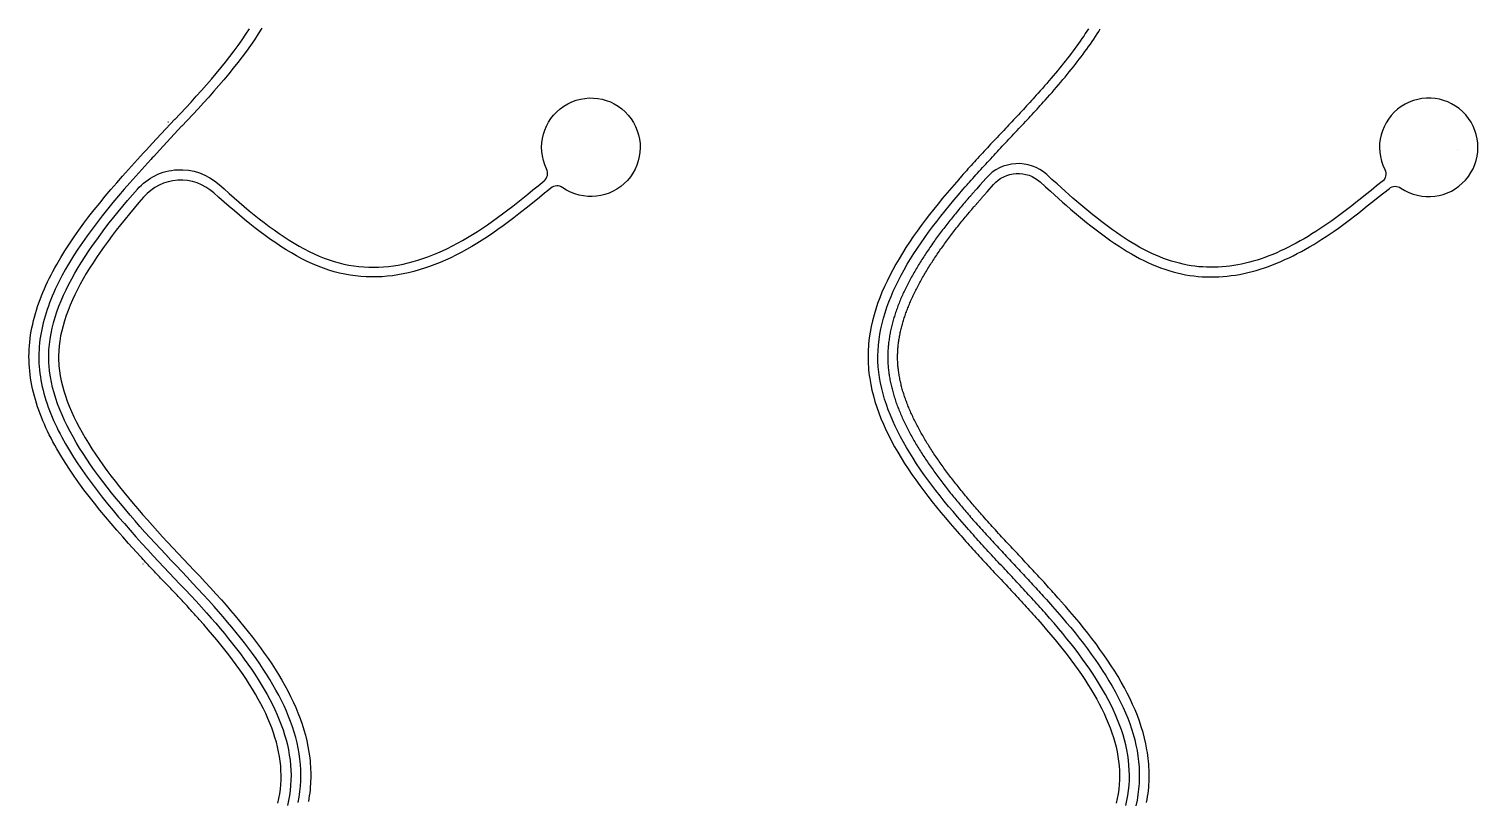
# Model space of a CAD drawing. Header units: millimetres. Extents: x 3924 to 4390, y 1393 to 2333.
# Drawn here: x 3924.2 to 4365.6, y 1863.2 to 2098.3 of the extents above; entities that cross this region are included whole.
import ezdxf

# ---------------------------------------------------------------- set-up
doc = ezdxf.new("R2010")
doc.units = ezdxf.units.MM

msp = doc.modelspace()

# ---------------------------------------------------------------- linework, layer by layer
for points in [[(4000, 1862.52), (4000.32, 1863.95), (4000.58, 1865.38), (4000.78, 1866.8), (4000.92, 1868.22), (4000.99, 1869.65), (4001.01, 1871.07), (4000.97, 1872.5), (4000.87, 1873.93), (4000.72, 1875.37), (4000.51, 1876.8), (4000.25, 1878.24), (3999.93, 1879.68), (3999.56, 1881.13), (3999.14, 1882.57), (3998.67, 1884.02), (3998.15, 1885.48), (3997.58, 1886.93), (3996.96, 1888.39), (3996.3, 1889.86), (3995.59, 1891.32), (3994.83, 1892.79), (3994.04, 1894.27), (3993.2, 1895.75), (3992.31, 1897.23), (3991.39, 1898.71), (3990.42, 1900.2), (3989.42, 1901.7), (3988.38, 1903.2), (3987.3, 1904.7), (3986.19, 1906.21), (3985.04, 1907.73), (3983.85, 1909.25), (3982.64, 1910.77), (3981.39, 1912.3), (3980.1, 1913.84), (3978.79, 1915.38), (3977.45, 1916.92), (3976.08, 1918.47), (3975.71, 1918.89), (3975.34, 1919.3), (3974.97, 1919.72), (3974.59, 1920.13), (3974.22, 1920.55), (3973.84, 1920.96), (3973.47, 1921.37), (3973.09, 1921.78), (3972.71, 1922.19), (3972.34, 1922.6), (3971.96, 1923.01), (3971.58, 1923.42), (3971.2, 1923.82), (3970.82, 1924.23), (3970.44, 1924.64), (3970.05, 1925.04), (3969.67, 1925.45), (3969.29, 1925.85), (3968.91, 1926.26), (3968.52, 1926.66), (3968.14, 1927.07), (3967.76, 1927.47), (3967.37, 1927.88), (3966.99, 1928.28), (3966.61, 1928.69), (3966.22, 1929.09), (3965.84, 1929.49), (3965.45, 1929.9), (3965.07, 1930.3), (3964.69, 1930.71), (3964.3, 1931.11), (3963.92, 1931.51), (3963.54, 1931.92), (3963.15, 1932.32), (3962.77, 1932.73), (3962.39, 1933.14), (3962.01, 1933.54), (3961.63, 1933.95), (3961.24, 1934.35), (3960.86, 1934.76), (3960.48, 1935.17), (3960.1, 1935.58), (3959.73, 1935.99), (3959.35, 1936.39), (3958.97, 1936.8), (3958.59, 1937.21), (3958.21, 1937.62), (3954.56, 1941.65), (3952.76, 1943.68), (3950.98, 1945.7), (3949.22, 1947.74), (3947.5, 1949.77), (3945.8, 1951.82), (3944.15, 1953.87), (3942.53, 1955.92), (3940.96, 1957.98), (3939.43, 1960.05), (3937.96, 1962.13), (3936.54, 1964.21), (3935.18, 1966.3), (3933.88, 1968.39), (3933.25, 1969.44), (3932.64, 1970.49), (3932.05, 1971.55), (3931.48, 1972.61), (3930.92, 1973.66), (3930.38, 1974.72), (3929.87, 1975.79), (3929.37, 1976.85), (3928.89, 1977.91), (3928.43, 1978.98), (3927.99, 1980.05), (3927.58, 1981.12), (3927.18, 1982.2), (3926.81, 1983.28), (3926.46, 1984.35), (3926.14, 1985.43), (3925.84, 1986.52), (3925.56, 1987.6), (3925.3, 1988.69), (3925.08, 1989.78), (3924.87, 1990.87), (3924.69, 1991.96), (3924.54, 1993.06), (3924.42, 1994.16), (3924.32, 1995.26), (3924.25, 1996.36), (3924.21, 1997.47), (3924.2, 1998.57), (3924.22, 1999.67), (3924.26, 2000.77), (3924.33, 2001.86), (3924.43, 2002.95), (3924.56, 2004.05), (3924.71, 2005.14), (3924.89, 2006.23), (3925.1, 2007.31), (3925.33, 2008.4), (3925.58, 2009.48), (3925.86, 2010.56), (3926.16, 2011.64), (3926.49, 2012.72), (3926.83, 2013.79), (3927.2, 2014.87), (3927.6, 2015.94), (3928.01, 2017.01), (3928.45, 2018.08), (3928.9, 2019.15), (3929.38, 2020.21), (3929.87, 2021.28), (3930.39, 2022.34), (3930.92, 2023.4), (3931.48, 2024.46), (3932.05, 2025.51), (3932.64, 2026.57), (3933.86, 2028.67), (3935.16, 2030.77), (3936.51, 2032.87), (3937.93, 2034.95), (3939.39, 2037.04), (3940.91, 2039.11), (3942.48, 2041.18), (3944.09, 2043.24), (3945.75, 2045.3), (3947.44, 2047.35), (3949.16, 2049.4), (3950.92, 2051.44), (3952.7, 2053.47), (3954.5, 2055.5), (3956.33, 2057.52), (3958.17, 2059.54), (3959.1, 2060.55), (3959.56, 2061.05), (3960, 2061.52), (3961.71, 2063.38), (3968.58, 2070.82), (3968.58, 2070.82), (3968.58, 2070.82), (3968.59, 2070.82), (3968.59, 2070.83), (3968.59, 2070.83), (3968.59, 2070.83), (3968.59, 2070.83), (3968.6, 2070.83), (3968.6, 2070.83), (3968.6, 2070.82), (3968.6, 2070.82), (3968.6, 2070.82), (3968.6, 2070.82), (3968.6, 2070.82), (3968.6, 2070.81), (3968.6, 2070.81), (3968.6, 2070.81), (3968.6, 2070.8), (3968.6, 2070.8), (3968.6, 2070.8), (3968.6, 2070.79), (3968.6, 2070.79), (3968.6, 2070.78), (3968.6, 2070.78), (3968.6, 2070.78), (3968.6, 2070.77), (3968.6, 2070.77), (3968.6, 2070.76), (3968.6, 2070.76), (3968.6, 2070.76), (3968.6, 2070.75), (3968.6, 2070.75), (3968.6, 2070.75), (3968.6, 2070.75), (3968.6, 2070.74), (3968.6, 2070.74), (3968.6, 2070.74), (3968.6, 2070.74), (3968.61, 2070.74), (3968.61, 2070.74), (3968.61, 2070.74), (3968.61, 2070.74), (3968.61, 2070.74), (3968.61, 2070.74), (3968.62, 2070.74), (3968.62, 2070.74), (3968.62, 2070.75), (3971.94, 2074.28), (3973.57, 2076.04), (3975.17, 2077.8), (3976.74, 2079.55), (3978.28, 2081.29), (3979.78, 2083.02), (3981.24, 2084.75), (3982.66, 2086.47), (3984.04, 2088.18), (3985.38, 2089.89), (3986.67, 2091.59), (3987.92, 2093.29), (3989.12, 2094.98), (3990.28, 2096.66), (3991.38, 2098.34)], [(3995.09, 2098.5), (3994, 2096.77), (3992.86, 2095.03), (3991.67, 2093.3), (3990.43, 2091.56), (3989.15, 2089.82), (3987.82, 2088.08), (3986.44, 2086.33), (3985.03, 2084.58), (3983.57, 2082.83), (3982.08, 2081.08), (3980.55, 2079.32), (3978.99, 2077.55), (3977.4, 2075.78), (3975.78, 2074.01), (3974.13, 2072.23), (3970.81, 2068.69), (3970.81, 2068.69), (3970.8, 2068.69), (3970.8, 2068.68), (3970.8, 2068.68), (3970.79, 2068.68), (3970.79, 2068.68), (3970.79, 2068.68), (3970.79, 2068.68), (3970.79, 2068.68), (3970.79, 2068.68), (3970.79, 2068.68), (3970.79, 2068.69), (3970.79, 2068.69), (3970.79, 2068.69), (3970.79, 2068.7), (3970.79, 2068.7), (3970.79, 2068.71), (3970.79, 2068.71), (3970.79, 2068.71), (3970.79, 2068.72), (3970.79, 2068.72), (3970.79, 2068.73), (3970.8, 2068.73), (3970.8, 2068.74), (3970.8, 2068.74), (3970.8, 2068.75), (3970.8, 2068.75), (3970.8, 2068.76), (3970.8, 2068.76), (3970.8, 2068.77), (3970.8, 2068.77), (3970.8, 2068.78), (3970.8, 2068.78), (3970.8, 2068.78), (3970.8, 2068.79), (3970.8, 2068.79), (3970.8, 2068.79), (3970.8, 2068.79), (3970.8, 2068.79), (3970.8, 2068.79), (3970.8, 2068.79), (3970.8, 2068.79), (3970.8, 2068.79), (3970.79, 2068.79), (3970.79, 2068.79), (3970.79, 2068.79), (3970.78, 2068.78), (3963.92, 2061.35), (3962.2, 2059.49), (3961.77, 2059.02), (3961.3, 2058.52), (3960.38, 2057.52), (3958.55, 2055.51), (3956.75, 2053.5), (3954.96, 2051.49), (3953.21, 2049.47), (3951.48, 2047.46), (3949.78, 2045.44), (3948.12, 2043.42), (3946.51, 2041.4), (3944.93, 2039.37), (3943.4, 2037.34), (3941.92, 2035.31), (3940.49, 2033.28), (3939.11, 2031.25), (3937.8, 2029.22), (3936.54, 2027.18), (3935.35, 2025.15), (3934.23, 2023.11), (3933.69, 2022.09), (3933.18, 2021.07), (3932.68, 2020.05), (3932.2, 2019.03), (3931.74, 2018.01), (3931.3, 2016.98), (3930.88, 2015.96), (3930.48, 2014.94), (3930.1, 2013.92), (3929.75, 2012.9), (3929.41, 2011.87), (3929.1, 2010.85), (3928.81, 2009.83), (3928.54, 2008.8), (3928.29, 2007.78), (3928.07, 2006.76), (3927.87, 2005.73), (3927.7, 2004.71), (3927.55, 2003.69), (3927.43, 2002.66), (3927.33, 2001.64), (3927.26, 2000.61), (3927.22, 1999.59), (3927.2, 1998.56), (3927.21, 1997.54), (3927.25, 1996.51), (3927.31, 1995.49), (3927.41, 1994.46), (3927.52, 1993.43), (3927.67, 1992.4), (3927.84, 1991.38), (3928.03, 1990.35), (3928.25, 1989.33), (3928.49, 1988.3), (3928.76, 1987.28), (3929.05, 1986.25), (3929.36, 1985.23), (3929.7, 1984.2), (3930.05, 1983.18), (3930.43, 1982.16), (3930.83, 1981.14), (3931.25, 1980.11), (3931.7, 1979.09), (3932.16, 1978.07), (3932.64, 1977.05), (3933.14, 1976.03), (3933.66, 1975.01), (3934.2, 1973.99), (3935.32, 1971.96), (3936.52, 1969.92), (3937.78, 1967.89), (3939.11, 1965.86), (3940.49, 1963.83), (3941.93, 1961.8), (3943.41, 1959.78), (3944.95, 1957.75), (3946.54, 1955.73), (3948.16, 1953.72), (3949.82, 1951.7), (3951.52, 1949.69), (3953.25, 1947.67), (3955.01, 1945.66), (3956.8, 1943.66), (3958.6, 1941.65), (3960.43, 1939.65), (3962.03, 1937.91), (3963.65, 1936.18), (3965.27, 1934.46), (3966.91, 1932.73), (3968.55, 1931), (3970.19, 1929.27), (3971.83, 1927.53), (3973.47, 1925.79), (3975.1, 1924.03), (3976.72, 1922.26), (3978.32, 1920.47), (3979.71, 1918.9), (3981.07, 1917.33), (3982.41, 1915.76), (3983.71, 1914.2), (3984.99, 1912.64), (3986.23, 1911.09), (3987.44, 1909.53), (3988.62, 1907.98), (3989.77, 1906.43), (3990.88, 1904.89), (3991.96, 1903.34), (3992.99, 1901.8), (3993.99, 1900.26), (3994.95, 1898.72), (3995.86, 1897.18), (3996.74, 1895.64), (3997.57, 1894.1), (3998.36, 1892.57), (3999.1, 1891.03), (3999.79, 1889.5), (4000.43, 1887.96), (4001.03, 1886.43), (4001.58, 1884.89), (4002.07, 1883.36), (4002.51, 1881.83), (4002.9, 1880.29), (4003.23, 1878.76), (4003.5, 1877.22), (4003.72, 1875.69), (4003.88, 1874.15), (4003.98, 1872.61), (4004.02, 1871.07), (4004, 1869.53), (4003.91, 1867.99), (4003.76, 1866.44), (4003.54, 1864.9), (4003.26, 1863.35), (4002.91, 1861.81)], [(4246.96, 2098.35), (4246.48, 2097.61), (4245.98, 2096.86), (4245.48, 2096.12), (4244.97, 2095.37), (4244.45, 2094.62), (4243.92, 2093.87), (4243.38, 2093.12), (4242.83, 2092.37), (4242.27, 2091.62), (4241.7, 2090.87), (4241.12, 2090.11), (4240.54, 2089.36), (4239.94, 2088.6), (4239.34, 2087.84), (4238.73, 2087.08), (4238.11, 2086.32), (4237.49, 2085.56), (4236.85, 2084.79), (4236.21, 2084.03), (4235.56, 2083.26), (4234.91, 2082.49), (4234.24, 2081.72), (4233.57, 2080.95), (4232.9, 2080.18), (4232.21, 2079.41), (4231.52, 2078.64), (4231.04, 2078.09), (4230.55, 2077.55), (4230.06, 2077.01), (4229.57, 2076.47), (4229.08, 2075.93), (4228.59, 2075.4), (4228.1, 2074.86), (4227.6, 2074.32), (4227.11, 2073.79), (4226.61, 2073.25), (4226.12, 2072.72), (4225.62, 2072.19), (4225.12, 2071.66), (4224.63, 2071.12), (4224.13, 2070.59), (4223.63, 2070.06), (4223.13, 2069.53), (4222.63, 2069), (4222.13, 2068.47), (4221.63, 2067.94), (4221.13, 2067.41), (4220.63, 2066.88), (4220.13, 2066.35), (4219.63, 2065.82), (4219.13, 2065.29), (4218.63, 2064.76), (4218.14, 2064.23), (4217.64, 2063.7), (4217.14, 2063.17), (4216.64, 2062.64), (4216.14, 2062.1), (4215.64, 2061.57), (4215.15, 2061.04), (4214.65, 2060.5), (4214.16, 2059.97), (4213.66, 2059.43), (4213.17, 2058.9), (4212.68, 2058.36), (4212.19, 2057.82), (4211.7, 2057.29), (4211.21, 2056.75), (4210.72, 2056.21), (4210.23, 2055.66), (4209.75, 2055.12), (4209.26, 2054.58), (4208.78, 2054.03), (4208.3, 2053.49), (4207.84, 2052.96), (4207.61, 2052.71), (4207.43, 2052.5), (4206.71, 2051.68), (4205.29, 2050.04), (4203.89, 2048.39), (4202.5, 2046.74), (4201.15, 2045.09), (4199.81, 2043.43), (4198.51, 2041.77), (4197.23, 2040.1), (4195.98, 2038.44), (4194.77, 2036.77), (4193.59, 2035.09), (4192.44, 2033.41), (4191.33, 2031.73), (4190.27, 2030.04), (4189.24, 2028.35), (4188.26, 2026.65), (4187.32, 2024.96), (4186.42, 2023.25), (4185.58, 2021.54), (4184.78, 2019.83), (4184.04, 2018.12), (4183.35, 2016.39), (4182.72, 2014.67), (4182.14, 2012.94), (4181.62, 2011.21), (4181.17, 2009.47), (4180.77, 2007.72), (4180.44, 2005.97), (4180.18, 2004.22), (4180.07, 2003.34), (4179.98, 2002.46), (4179.91, 2001.58), (4179.86, 2000.7), (4179.82, 1999.82), (4179.8, 1998.93), (4179.8, 1998.05), (4179.82, 1997.16), (4179.86, 1996.27), (4179.91, 1995.38), (4179.98, 1994.49), (4180.08, 1993.61), (4180.18, 1992.73), (4180.31, 1991.84), (4180.61, 1990.08), (4180.98, 1988.33), (4181.41, 1986.58), (4181.91, 1984.84), (4182.46, 1983.1), (4183.07, 1981.37), (4183.74, 1979.65), (4184.47, 1977.93), (4185.25, 1976.21), (4186.08, 1974.5), (4186.95, 1972.8), (4187.88, 1971.1), (4188.85, 1969.4), (4189.87, 1967.71), (4190.92, 1966.02), (4192.02, 1964.34), (4193.15, 1962.67), (4194.33, 1960.99), (4195.53, 1959.33), (4196.77, 1957.66), (4198.04, 1956), (4199.34, 1954.35), (4200.66, 1952.7), (4202.01, 1951.05), (4203.38, 1949.4), (4204.78, 1947.76), (4206.19, 1946.13), (4207.62, 1944.49), (4208.12, 1943.93), (4208.62, 1943.37), (4209.12, 1942.81), (4209.62, 1942.25), (4210.12, 1941.69), (4210.62, 1941.13), (4211.13, 1940.57), (4211.63, 1940.02), (4212.14, 1939.46), (4212.64, 1938.91), (4213.15, 1938.35), (4213.66, 1937.8), (4214.17, 1937.25), (4214.68, 1936.69), (4215.19, 1936.14), (4215.7, 1935.59), (4216.21, 1935.04), (4216.72, 1934.49), (4217.23, 1933.94), (4217.75, 1933.39), (4218.26, 1932.84), (4218.77, 1932.29), (4219.28, 1931.75), (4219.8, 1931.2), (4220.31, 1930.65), (4220.82, 1930.1), (4221.33, 1929.55), (4221.85, 1929), (4222.36, 1928.45), (4222.87, 1927.9), (4223.38, 1927.35), (4223.89, 1926.8), (4224.41, 1926.25), (4224.92, 1925.7), (4225.43, 1925.15), (4225.93, 1924.6), (4226.44, 1924.04), (4226.95, 1923.49), (4227.46, 1922.94), (4227.96, 1922.38), (4228.47, 1921.82), (4228.97, 1921.27), (4229.48, 1920.71), (4229.98, 1920.15), (4230.48, 1919.59), (4230.98, 1919.03), (4231.48, 1918.47), (4232.85, 1916.92), (4234.19, 1915.38), (4235.5, 1913.84), (4236.79, 1912.3), (4238.04, 1910.77), (4239.25, 1909.25), (4240.44, 1907.73), (4241.59, 1906.21), (4242.7, 1904.7), (4243.78, 1903.2), (4244.82, 1901.7), (4245.82, 1900.2), (4246.79, 1898.71), (4247.71, 1897.23), (4248.6, 1895.75), (4249.44, 1894.27), (4250.23, 1892.79), (4250.99, 1891.32), (4251.7, 1889.86), (4252.36, 1888.39), (4252.98, 1886.93), (4253.55, 1885.48), (4254.07, 1884.02), (4254.54, 1882.57), (4254.96, 1881.13), (4255.33, 1879.68), (4255.65, 1878.24), (4255.91, 1876.8), (4256.12, 1875.37), (4256.27, 1873.93), (4256.37, 1872.5), (4256.41, 1871.07), (4256.39, 1869.65), (4256.32, 1868.22), (4256.18, 1866.8), (4255.98, 1865.38), (4255.72, 1863.95), (4255.4, 1862.52)], [(4258.31, 1861.81), (4258.66, 1863.35), (4258.94, 1864.9), (4259.16, 1866.44), (4259.31, 1867.99), (4259.4, 1869.53), (4259.42, 1871.07), (4259.38, 1872.61), (4259.28, 1874.15), (4259.12, 1875.69), (4258.9, 1877.22), (4258.63, 1878.76), (4258.3, 1880.29), (4257.91, 1881.83), (4257.47, 1883.36), (4256.98, 1884.89), (4256.43, 1886.43), (4255.83, 1887.96), (4255.19, 1889.5), (4254.5, 1891.03), (4253.76, 1892.57), (4252.97, 1894.1), (4252.14, 1895.64), (4251.26, 1897.18), (4250.35, 1898.72), (4249.39, 1900.26), (4248.39, 1901.8), (4247.36, 1903.34), (4246.28, 1904.89), (4245.17, 1906.43), (4244.02, 1907.98), (4242.84, 1909.53), (4241.63, 1911.09), (4240.39, 1912.64), (4239.11, 1914.2), (4237.81, 1915.76), (4236.47, 1917.33), (4235.11, 1918.9), (4233.72, 1920.47), (4233.22, 1921.03), (4232.72, 1921.59), (4232.22, 1922.15), (4231.72, 1922.7), (4231.22, 1923.26), (4230.71, 1923.82), (4230.21, 1924.37), (4229.7, 1924.93), (4229.19, 1925.48), (4228.69, 1926.04), (4228.18, 1926.59), (4227.67, 1927.14), (4227.16, 1927.69), (4226.65, 1928.24), (4226.14, 1928.79), (4225.63, 1929.34), (4225.12, 1929.89), (4224.6, 1930.44), (4224.09, 1930.99), (4223.58, 1931.54), (4223.07, 1932.09), (4222.55, 1932.64), (4222.04, 1933.19), (4221.53, 1933.74), (4221.02, 1934.28), (4220.5, 1934.83), (4219.99, 1935.38), (4219.48, 1935.93), (4218.97, 1936.48), (4218.46, 1937.03), (4217.95, 1937.58), (4217.44, 1938.13), (4216.93, 1938.68), (4216.42, 1939.23), (4215.91, 1939.79), (4215.4, 1940.34), (4214.89, 1940.89), (4214.39, 1941.45), (4213.88, 1942), (4213.38, 1942.56), (4212.87, 1943.12), (4212.37, 1943.67), (4211.87, 1944.23), (4211.37, 1944.79), (4210.87, 1945.35), (4210.37, 1945.91), (4209.87, 1946.48), (4208.46, 1948.09), (4207.07, 1949.71), (4205.69, 1951.32), (4204.35, 1952.94), (4203.02, 1954.56), (4201.73, 1956.18), (4200.46, 1957.8), (4199.22, 1959.43), (4198.01, 1961.05), (4196.84, 1962.68), (4195.7, 1964.3), (4194.6, 1965.93), (4193.54, 1967.56), (4192.51, 1969.19), (4191.53, 1970.83), (4190.59, 1972.46), (4189.7, 1974.09), (4188.85, 1975.73), (4188.05, 1977.37), (4187.3, 1979.01), (4186.61, 1980.65), (4185.96, 1982.29), (4185.37, 1983.93), (4184.84, 1985.57), (4184.36, 1987.22), (4183.95, 1988.86), (4183.59, 1990.51), (4183.3, 1992.16), (4183.07, 1993.81), (4182.91, 1995.46), (4182.82, 1997.11), (4182.8, 1998.75), (4182.85, 2000.4), (4182.96, 2002.04), (4183.15, 2003.69), (4183.39, 2005.33), (4183.7, 2006.97), (4184.07, 2008.62), (4184.5, 2010.26), (4184.99, 2011.9), (4185.53, 2013.54), (4186.13, 2015.18), (4186.79, 2016.82), (4187.49, 2018.46), (4188.25, 2020.09), (4189.05, 2021.73), (4189.91, 2023.36), (4190.81, 2025), (4191.75, 2026.63), (4192.73, 2028.27), (4193.76, 2029.9), (4194.83, 2031.53), (4195.93, 2033.16), (4197.07, 2034.79), (4198.25, 2036.42), (4199.46, 2038.05), (4200.7, 2039.68), (4201.97, 2041.3), (4203.27, 2042.93), (4204.59, 2044.55), (4205.95, 2046.17), (4207.32, 2047.8), (4208.72, 2049.42), (4209.43, 2050.23), (4209.78, 2050.63), (4209.87, 2050.73), (4209.98, 2050.86), (4210.21, 2051.12), (4210.7, 2051.68), (4211.19, 2052.23), (4211.68, 2052.78), (4212.18, 2053.33), (4212.67, 2053.88), (4213.17, 2054.43), (4213.66, 2054.98), (4214.16, 2055.52), (4214.66, 2056.07), (4215.16, 2056.61), (4215.65, 2057.16), (4216.16, 2057.7), (4216.66, 2058.24), (4217.16, 2058.78), (4217.66, 2059.32), (4218.17, 2059.86), (4218.67, 2060.4), (4219.18, 2060.94), (4219.68, 2061.48), (4220.19, 2062.02), (4220.69, 2062.56), (4221.2, 2063.1), (4221.71, 2063.63), (4222.21, 2064.17), (4222.72, 2064.71), (4223.23, 2065.25), (4223.73, 2065.78), (4224.24, 2066.32), (4224.75, 2066.86), (4225.25, 2067.4), (4225.76, 2067.94), (4226.26, 2068.48), (4226.77, 2069.01), (4227.27, 2069.55), (4227.77, 2070.09), (4228.28, 2070.64), (4228.78, 2071.18), (4229.28, 2071.72), (4229.78, 2072.26), (4230.28, 2072.81), (4230.78, 2073.35), (4231.28, 2073.9), (4231.78, 2074.44), (4232.27, 2074.99), (4232.77, 2075.54), (4233.26, 2076.08), (4233.76, 2076.63), (4234.46, 2077.42), (4235.15, 2078.2), (4235.84, 2078.98), (4236.52, 2079.76), (4237.19, 2080.54), (4237.86, 2081.32), (4238.52, 2082.1), (4239.18, 2082.88), (4239.82, 2083.65), (4240.46, 2084.43), (4241.09, 2085.2), (4241.72, 2085.98), (4242.34, 2086.75), (4242.94, 2087.53), (4243.54, 2088.3), (4244.14, 2089.07), (4244.72, 2089.84), (4245.3, 2090.61), (4245.86, 2091.38), (4246.42, 2092.15), (4246.97, 2092.92), (4247.51, 2093.69), (4248.04, 2094.46), (4248.56, 2095.23), (4249.06, 2095.99), (4249.56, 2096.76), (4250.05, 2097.53), (4250.53, 2098.3)], [(3966.53, 2070), (3966.53, 2069.99), (3966.54, 2069.99), (3966.54, 2069.99), (3966.55, 2069.98), (3966.55, 2069.98), (3966.56, 2069.98), (3966.56, 2069.97), (3966.56, 2069.97), (3966.57, 2069.96), (3966.57, 2069.96), (3966.58, 2069.96)], [(4359.35, 2061.49), (4359.35, 2061.49), (4359.36, 2061.5), (4359.36, 2061.5), (4359.36, 2061.5), (4359.36, 2061.5), (4359.37, 2061.51), (4359.37, 2061.51), (4359.37, 2061.51), (4359.37, 2061.51), (4359.38, 2061.51), (4359.38, 2061.52)], [(3958.93, 1935.42), (3958.94, 1935.42), (3958.94, 1935.42), (3958.94, 1935.42), (3958.94, 1935.42), (3958.94, 1935.42), (3958.94, 1935.42), (3958.94, 1935.42), (3958.94, 1935.42), (3958.94, 1935.43), (3958.94, 1935.43), (3958.94, 1935.43)]]:
    msp.add_lwpolyline(points)
for points in [[(4081.88, 2055.68, -7.844127), (4086.78, 2049.96, 0.335689), (4083.16, 2049.82), (4082.1, 2048.95), (4081.97, 2048.84), (4081.86, 2048.76), (4081.67, 2048.6), (4081.27, 2048.28), (4079.7, 2047), (4076.56, 2044.47), (4073.42, 2041.98), (4071.85, 2040.76), (4070.25, 2039.55), (4068.66, 2038.37), (4067.06, 2037.22), (4065.46, 2036.11), (4063.87, 2035.04), (4062.27, 2034.01), (4060.67, 2033.01), (4059.07, 2032.05), (4057.47, 2031.14), (4055.87, 2030.27), (4054.27, 2029.44), (4052.67, 2028.65), (4051.06, 2027.91), (4049.46, 2027.21), (4047.85, 2026.56), (4046.25, 2025.96), (4044.64, 2025.41), (4043.03, 2024.91), (4041.42, 2024.45), (4039.81, 2024.05), (4038.2, 2023.7), (4036.59, 2023.41), (4034.97, 2023.17), (4033.36, 2022.98), (4031.74, 2022.85), (4030.13, 2022.78), (4028.51, 2022.77), (4026.89, 2022.82), (4025.27, 2022.92), (4023.64, 2023.09), (4022.02, 2023.32), (4020.4, 2023.61), (4018.77, 2023.97), (4017.14, 2024.39), (4015.51, 2024.88), (4013.88, 2025.44), (4012.25, 2026.06), (4010.61, 2026.75), (4008.98, 2027.51), (4007.36, 2028.32), (4005.74, 2029.19), (4004.13, 2030.1), (4002.53, 2031.06), (4000.94, 2032.07), (3999.35, 2033.13), (3997.77, 2034.22), (3996.19, 2035.36), (3994.61, 2036.53), (3993.04, 2037.74), (3991.47, 2038.98), (3989.9, 2040.25), (3988.33, 2041.55), (3986.76, 2042.87), (3985.2, 2044.22), (3983.63, 2045.6), (3982.06, 2046.99), (3980.49, 2048.4, 0.419252), (3959.13, 2047.11), (3957.67, 2045.42), (3956.24, 2043.73), (3954.83, 2042.05), (3953.46, 2040.37), (3952.11, 2038.7), (3950.8, 2037.03), (3949.53, 2035.36), (3948.28, 2033.7), (3947.08, 2032.04), (3945.91, 2030.38), (3944.79, 2028.74), (3943.71, 2027.09), (3942.67, 2025.46), (3941.67, 2023.83), (3940.73, 2022.2), (3939.83, 2020.58), (3938.98, 2018.97), (3938.18, 2017.37), (3937.44, 2015.77), (3936.75, 2014.18), (3936.12, 2012.6), (3935.54, 2011.02), (3935.02, 2009.46), (3934.57, 2007.9), (3934.18, 2006.35), (3933.85, 2004.81), (3933.59, 2003.28), (3933.39, 2001.76), (3933.26, 2000.24), (3933.21, 1998.74), (3933.22, 1997.25), (3933.26, 1996.5), (3933.31, 1995.75), (3933.47, 1994.24), (3933.71, 1992.72), (3934.01, 1991.19), (3934.37, 1989.65), (3934.81, 1988.1), (3935.3, 1986.54), (3935.86, 1984.97), (3936.48, 1983.39), (3937.15, 1981.8), (3937.88, 1980.21), (3938.67, 1978.61), (3939.51, 1977), (3940.4, 1975.38), (3941.34, 1973.76), (3942.33, 1972.13), (3943.37, 1970.49), (3944.45, 1968.85), (3945.57, 1967.2), (3946.73, 1965.55), (3947.94, 1963.89), (3949.18, 1962.23), (3950.46, 1960.56), (3951.77, 1958.89), (3953.11, 1957.22), (3954.49, 1955.54), (3955.9, 1953.85), (3957.33, 1952.17), (3958.79, 1950.48), (3960.27, 1948.79), (3961.78, 1947.1), (3964.85, 1943.7), (3966.43, 1941.99), (3968.03, 1940.28), (3969.65, 1938.56), (3971.28, 1936.84), (3972.92, 1935.12), (3974.56, 1933.38), (3976.21, 1931.63), (3977.87, 1929.87), (3979.52, 1928.09), (3981.16, 1926.28), (3982.81, 1924.46), (3984.23, 1922.85), (3985.63, 1921.24), (3987.01, 1919.62), (3988.36, 1918.01), (3989.69, 1916.39), (3990.99, 1914.77), (3992.26, 1913.15), (3993.5, 1911.52), (3994.71, 1909.89), (3995.88, 1908.26), (3997.02, 1906.62), (3998.13, 1904.99), (3999.19, 1903.34), (4000.22, 1901.69), (4001.2, 1900.04), (4002.14, 1898.38), (4003.04, 1896.72), (4003.89, 1895.06), (4004.69, 1893.38), (4005.44, 1891.71), (4006.14, 1890.02), (4006.79, 1888.33), (4007.38, 1886.64), (4007.92, 1884.93), (4008.4, 1883.23), (4008.83, 1881.51), (4009.19, 1879.79), (4009.49, 1878.06), (4009.72, 1876.32), (4009.82, 1875.45), (4009.9, 1874.58), (4009.96, 1873.7), (4010, 1872.83), (4010.03, 1871.95), (4010.04, 1871.07), (4010.03, 1870.18), (4010, 1869.3), (4009.96, 1868.41), (4009.9, 1867.52), (4009.82, 1866.63), (4009.72, 1865.73), (4009.6, 1864.84), (4009.46, 1863.94), (4009.31, 1863.04)], [(4264.66, 1862.78), (4264.82, 1863.68), (4264.96, 1864.59), (4265.09, 1865.5), (4265.19, 1866.4), (4265.28, 1867.3), (4265.34, 1868.2), (4265.39, 1869.1), (4265.42, 1869.99), (4265.43, 1870.88), (4265.42, 1871.78), (4265.4, 1872.66), (4265.36, 1873.55), (4265.3, 1874.44), (4265.22, 1875.32), (4265.13, 1876.2), (4265.02, 1877.08), (4264.89, 1877.96), (4264.75, 1878.84), (4264.41, 1880.58), (4264.02, 1882.33), (4263.56, 1884.06), (4263.04, 1885.79), (4262.46, 1887.51), (4261.83, 1889.23), (4261.14, 1890.93), (4260.4, 1892.64), (4259.61, 1894.34), (4258.77, 1896.03), (4257.88, 1897.72), (4256.95, 1899.4), (4255.97, 1901.08), (4254.94, 1902.75), (4253.88, 1904.42), (4252.77, 1906.09), (4251.63, 1907.75), (4250.45, 1909.4), (4249.24, 1911.06), (4247.99, 1912.71), (4246.71, 1914.35), (4245.4, 1915.99), (4244.06, 1917.63), (4242.7, 1919.27), (4241.31, 1920.91), (4239.9, 1922.54), (4238.46, 1924.17), (4238.28, 1924.37), (4238.19, 1924.48), (4238.07, 1924.61), (4237.61, 1925.13), (4236.68, 1926.17), (4236.22, 1926.69), (4235.75, 1927.21), (4235.28, 1927.74), (4234.81, 1928.26), (4234.34, 1928.78), (4233.87, 1929.3), (4233.4, 1929.81), (4232.92, 1930.33), (4232.45, 1930.85), (4231.97, 1931.37), (4231.5, 1931.88), (4231.02, 1932.4), (4230.55, 1932.91), (4230.07, 1933.43), (4229.59, 1933.94), (4229.11, 1934.45), (4228.63, 1934.97), (4228.15, 1935.48), (4227.68, 1935.99), (4227.2, 1936.5), (4226.72, 1937.02), (4226.24, 1937.53), (4225.76, 1938.04), (4225.28, 1938.55), (4224.8, 1939.06), (4224.32, 1939.58), (4223.84, 1940.09), (4223.36, 1940.6), (4222.88, 1941.11), (4222.4, 1941.63), (4221.92, 1942.14), (4221.44, 1942.65), (4220.97, 1943.17), (4220.49, 1943.68), (4220.02, 1944.2), (4219.54, 1944.71), (4219.07, 1945.23), (4218.59, 1945.75), (4218.12, 1946.27), (4217.65, 1946.79), (4217.18, 1947.31), (4216.71, 1947.83), (4216.24, 1948.35), (4215.77, 1948.87), (4215.3, 1949.4), (4214.84, 1949.92), (4214.37, 1950.45), (4214.01, 1950.85), (4213.66, 1951.26), (4213.3, 1951.67), (4212.95, 1952.07), (4212.6, 1952.48), (4212.25, 1952.88), (4211.9, 1953.29), (4211.55, 1953.7), (4211.21, 1954.1), (4210.87, 1954.51), (4210.53, 1954.91), (4210.19, 1955.32), (4209.85, 1955.72), (4209.51, 1956.13), (4209.18, 1956.53), (4208.85, 1956.94), (4208.52, 1957.34), (4208.19, 1957.74), (4207.86, 1958.15), (4207.54, 1958.55), (4207.22, 1958.95), (4206.9, 1959.36), (4206.58, 1959.76), (4206.26, 1960.16), (4205.95, 1960.57), (4205.64, 1960.97), (4205.33, 1961.37), (4205.02, 1961.77), (4204.71, 1962.17), (4204.41, 1962.57), (4204.11, 1962.98), (4203.81, 1963.38), (4203.51, 1963.78), (4203.22, 1964.18), (4202.93, 1964.58), (4202.64, 1964.98), (4202.35, 1965.38), (4202.07, 1965.78), (4201.78, 1966.17), (4201.5, 1966.57), (4201.23, 1966.97), (4200.95, 1967.37), (4200.68, 1967.77), (4200.41, 1968.16), (4200.14, 1968.56), (4199.87, 1968.96), (4199.61, 1969.35), (4199.35, 1969.75), (4199.09, 1970.15), (4198.84, 1970.54), (4198.59, 1970.94), (4198.34, 1971.33), (4198.09, 1971.73), (4197.85, 1972.12), (4197.61, 1972.51), (4197.37, 1972.91), (4197.13, 1973.3), (4196.9, 1973.69), (4196.67, 1974.08), (4196.44, 1974.48), (4196.22, 1974.87), (4195.99, 1975.26), (4195.78, 1975.65), (4195.56, 1976.04), (4195.35, 1976.43), (4195.14, 1976.82), (4194.93, 1977.21), (4194.73, 1977.6), (4194.53, 1977.98), (4194.33, 1978.37), (4194.13, 1978.76), (4193.94, 1979.15), (4193.75, 1979.53), (4193.57, 1979.92), (4193.39, 1980.3), (4193.21, 1980.69), (4193.03, 1981.07), (4192.86, 1981.46), (4192.69, 1981.84), (4192.52, 1982.22), (4192.36, 1982.61), (4192.2, 1982.99), (4192.05, 1983.37), (4191.89, 1983.75), (4191.74, 1984.13), (4191.6, 1984.51), (4191.46, 1984.89), (4191.32, 1985.27), (4191.18, 1985.65), (4191.05, 1986.03), (4190.92, 1986.4), (4190.8, 1986.78), (4190.67, 1987.16), (4190.56, 1987.53), (4190.44, 1987.91), (4190.33, 1988.28), (4190.23, 1988.66), (4190.12, 1989.03), (4190.02, 1989.4), (4189.93, 1989.77), (4189.84, 1990.15), (4189.75, 1990.52), (4189.66, 1990.89), (4189.58, 1991.26), (4189.51, 1991.63), (4189.43, 1992), (4189.36, 1992.37), (4189.3, 1992.73), (4189.24, 1993.1), (4189.18, 1993.47), (4189.13, 1993.83), (4189.08, 1994.2), (4189.03, 1994.56), (4188.99, 1994.93), (4188.95, 1995.29), (4188.92, 1995.65), (4188.89, 1996.01), (4188.87, 1996.37), (4188.84, 1996.73), (4188.83, 1997.09), (4188.81, 1997.45), (4188.81, 1997.81), (4188.8, 1998.17), (4188.8, 1998.53), (4188.81, 1998.88), (4188.81, 1999.25), (4188.83, 1999.61), (4188.84, 1999.97), (4188.86, 2000.33), (4188.89, 2000.69), (4188.91, 2001.06), (4188.94, 2001.42), (4188.98, 2001.78), (4189.02, 2002.15), (4189.06, 2002.52), (4189.11, 2002.88), (4189.16, 2003.25), (4189.22, 2003.62), (4189.28, 2003.98), (4189.34, 2004.35), (4189.4, 2004.72), (4189.47, 2005.09), (4189.55, 2005.46), (4189.63, 2005.83), (4189.71, 2006.2), (4189.79, 2006.57), (4189.88, 2006.94), (4189.97, 2007.32), (4190.07, 2007.69), (4190.17, 2008.06), (4190.27, 2008.44), (4190.38, 2008.81), (4190.48, 2009.19), (4190.6, 2009.56), (4190.72, 2009.94), (4190.84, 2010.32), (4190.96, 2010.69), (4191.09, 2011.07), (4191.22, 2011.45), (4191.35, 2011.83), (4191.49, 2012.21), (4191.63, 2012.58), (4191.77, 2012.96), (4191.92, 2013.35), (4192.07, 2013.73), (4192.23, 2014.11), (4192.38, 2014.49), (4192.54, 2014.87), (4192.71, 2015.25), (4192.88, 2015.64), (4193.05, 2016.02), (4193.22, 2016.4), (4193.4, 2016.79), (4193.58, 2017.17), (4193.76, 2017.56), (4193.94, 2017.95), (4194.13, 2018.33), (4194.33, 2018.72), (4194.52, 2019.11), (4194.72, 2019.49), (4194.92, 2019.88), (4195.12, 2020.27), (4195.33, 2020.66), (4195.54, 2021.05), (4195.75, 2021.44), (4195.97, 2021.83), (4196.19, 2022.22), (4196.41, 2022.61), (4196.64, 2023), (4196.86, 2023.39), (4197.09, 2023.78), (4197.33, 2024.17), (4197.56, 2024.57), (4197.8, 2024.96), (4198.04, 2025.35), (4198.29, 2025.75), (4198.53, 2026.14), (4198.78, 2026.53), (4199.04, 2026.93), (4199.29, 2027.32), (4199.55, 2027.72), (4199.81, 2028.12), (4200.07, 2028.51), (4200.34, 2028.91), (4200.6, 2029.31), (4200.87, 2029.7), (4201.15, 2030.1), (4201.42, 2030.5), (4201.7, 2030.9), (4201.98, 2031.3), (4202.26, 2031.69), (4202.55, 2032.09), (4202.84, 2032.49), (4203.13, 2032.89), (4203.42, 2033.29), (4203.71, 2033.69), (4204.01, 2034.09), (4204.31, 2034.5), (4204.61, 2034.9), (4204.92, 2035.3), (4205.22, 2035.7), (4205.53, 2036.1), (4205.84, 2036.51), (4206.16, 2036.91), (4206.47, 2037.31), (4206.79, 2037.71), (4207.11, 2038.12), (4207.43, 2038.52), (4207.75, 2038.93), (4208.08, 2039.33), (4208.41, 2039.74), (4208.74, 2040.14), (4209.07, 2040.55), (4209.4, 2040.95), (4209.74, 2041.36), (4210.08, 2041.76), (4210.76, 2042.57), (4210.93, 2042.77), (4211.09, 2042.97), (4211.25, 2043.16), (4211.42, 2043.35), (4211.74, 2043.73), (4212.06, 2044.1), (4212.22, 2044.29), (4212.38, 2044.48), (4212.55, 2044.68), (4212.72, 2044.87), (4212.89, 2045.07), (4212.98, 2045.17), (4213.07, 2045.28), (4213.16, 2045.38), (4213.25, 2045.48), (4213.34, 2045.59), (4213.44, 2045.7), (4213.53, 2045.81), (4213.63, 2045.92), (4213.73, 2046.03), (4213.83, 2046.15), (4213.93, 2046.27), (4214.04, 2046.38), (4214.14, 2046.51), (4214.25, 2046.63), (4214.36, 2046.75), (4214.47, 2046.88), (4214.59, 2047.01), (4214.71, 2047.14), (4215.18, 2047.68), (4216.12, 2048.75), (4218.01, 2050.9, -0.418225), (4232.23, 2051.71), (4233.82, 2050.27), (4235.36, 2048.88), (4236.59, 2047.77), (4237.82, 2046.67), (4239.04, 2045.58), (4240.27, 2044.51), (4241.49, 2043.45), (4242.72, 2042.4), (4243.94, 2041.37), (4245.17, 2040.35), (4246.39, 2039.36), (4247.62, 2038.38), (4248.85, 2037.42), (4250.08, 2036.48), (4251.31, 2035.56), (4252.54, 2034.66), (4253.78, 2033.79), (4255.02, 2032.95), (4256.26, 2032.12), (4257.51, 2031.33), (4258.75, 2030.56), (4260.01, 2029.83), (4261.27, 2029.12), (4262.53, 2028.44), (4263.79, 2027.8), (4265.07, 2027.19), (4266.34, 2026.61), (4267.62, 2026.07), (4268.9, 2025.58), (4270.17, 2025.13), (4271.45, 2024.71), (4272.72, 2024.34), (4273.99, 2024.01), (4275.26, 2023.72), (4276.54, 2023.47), (4277.81, 2023.26), (4279.07, 2023.09), (4280.34, 2022.95), (4281.61, 2022.85), (4282.88, 2022.79), (4284.14, 2022.77), (4285.41, 2022.78), (4286.67, 2022.83), (4287.93, 2022.91), (4289.2, 2023.03), (4290.46, 2023.18), (4291.72, 2023.36), (4292.98, 2023.58), (4294.24, 2023.84), (4295.5, 2024.12), (4296.76, 2024.44), (4298.02, 2024.78), (4299.27, 2025.16), (4300.53, 2025.57), (4301.79, 2026.01), (4303.04, 2026.48), (4304.3, 2026.98), (4305.55, 2027.51), (4306.8, 2028.06), (4308.06, 2028.64), (4309.31, 2029.26), (4310.56, 2029.89), (4311.81, 2030.56), (4313.06, 2031.25), (4314.31, 2031.96), (4315.56, 2032.7), (4316.81, 2033.47), (4318.06, 2034.26), (4319.31, 2035.07), (4320.56, 2035.91), (4321.81, 2036.76), (4323.06, 2037.65), (4324.3, 2038.55), (4325.55, 2039.47), (4326.8, 2040.42), (4328.03, 2041.37), (4329.26, 2042.33), (4330.48, 2043.29), (4331.88, 2044.4), (4333.56, 2045.73), (4335.23, 2047.06), (4336.91, 2048.4), (4338.59, 2049.73, -0.328715), (4342.14, 2049.86, 7.868571), (4337.2, 2055.5, -0.355479), (4336.39, 2051.8), (4334.71, 2050.48), (4333.04, 2049.15), (4331.37, 2047.82), (4329.7, 2046.5), (4328.35, 2045.43), (4327.13, 2044.47), (4325.92, 2043.53), (4324.7, 2042.59), (4323.49, 2041.67), (4322.27, 2040.78), (4321.06, 2039.9), (4319.85, 2039.05), (4318.64, 2038.22), (4317.44, 2037.41), (4316.23, 2036.63), (4315.03, 2035.87), (4313.83, 2035.13), (4312.63, 2034.42), (4311.43, 2033.73), (4310.24, 2033.07), (4309.04, 2032.44), (4307.85, 2031.83), (4306.65, 2031.25), (4305.46, 2030.69), (4304.27, 2030.16), (4303.08, 2029.66), (4301.9, 2029.19), (4300.71, 2028.74), (4299.52, 2028.33), (4298.34, 2027.94), (4297.15, 2027.59), (4295.97, 2027.26), (4294.78, 2026.96), (4293.6, 2026.7), (4292.41, 2026.46), (4291.23, 2026.26), (4290.04, 2026.09), (4288.86, 2025.95), (4287.68, 2025.84), (4286.49, 2025.77), (4285.31, 2025.73), (4284.12, 2025.72), (4282.94, 2025.75), (4281.75, 2025.82), (4280.56, 2025.91), (4279.38, 2026.05), (4278.19, 2026.21), (4277, 2026.42), (4275.81, 2026.66), (4274.62, 2026.94), (4273.43, 2027.25), (4272.23, 2027.61), (4271.04, 2028), (4269.84, 2028.42), (4268.65, 2028.89), (4267.45, 2029.4), (4266.24, 2029.95), (4265.04, 2030.53), (4263.83, 2031.15), (4262.63, 2031.79), (4261.43, 2032.47), (4260.23, 2033.18), (4259.03, 2033.92), (4257.83, 2034.69), (4256.63, 2035.49), (4255.44, 2036.31), (4254.24, 2037.15), (4253.04, 2038.02), (4251.84, 2038.92), (4250.64, 2039.83), (4249.44, 2040.77), (4248.24, 2041.73), (4247.04, 2042.71), (4245.84, 2043.7), (4244.63, 2044.72), (4243.43, 2045.75), (4242.22, 2046.79), (4241.01, 2047.85), (4239.8, 2048.93), (4238.58, 2050.01), (4237.36, 2051.11), (4235.82, 2052.5), (4234.24, 2053.93, 0.418225), (4215.76, 2052.88), (4213.87, 2050.74), (4212.93, 2049.66), (4212.45, 2049.13), (4212.4, 2049.06), (4212.34, 2048.99), (4212.22, 2048.87), (4212.11, 2048.74), (4212.01, 2048.62), (4211.9, 2048.5), (4211.8, 2048.38), (4211.7, 2048.27), (4211.6, 2048.15), (4211.5, 2048.04), (4211.41, 2047.94), (4211.32, 2047.83), (4211.23, 2047.73), (4211.14, 2047.62), (4211.05, 2047.52), (4210.96, 2047.42), (4210.87, 2047.32), (4210.7, 2047.13), (4210.54, 2046.93), (4210.2, 2046.55), (4210.04, 2046.35), (4209.95, 2046.25), (4209.87, 2046.15), (4209.78, 2046.05), (4209.69, 2045.95), (4209.52, 2045.75), (4209.16, 2045.33), (4208.81, 2044.92), (4208.47, 2044.51), (4208.12, 2044.1), (4207.78, 2043.69), (4207.43, 2043.28), (4207.09, 2042.86), (4206.75, 2042.45), (4206.42, 2042.04), (4206.08, 2041.63), (4205.75, 2041.22), (4205.42, 2040.81), (4205.09, 2040.4), (4204.76, 2039.99), (4204.43, 2039.58), (4204.11, 2039.17), (4203.79, 2038.76), (4203.47, 2038.35), (4203.15, 2037.94), (4202.84, 2037.53), (4202.52, 2037.12), (4202.21, 2036.71), (4201.91, 2036.3), (4201.6, 2035.89), (4201.29, 2035.48), (4200.99, 2035.07), (4200.69, 2034.66), (4200.39, 2034.25), (4200.1, 2033.84), (4199.81, 2033.43), (4199.52, 2033.02), (4199.23, 2032.61), (4198.94, 2032.2), (4198.66, 2031.8), (4198.38, 2031.39), (4198.1, 2030.98), (4197.82, 2030.57), (4197.55, 2030.16), (4197.28, 2029.76), (4197.01, 2029.35), (4196.74, 2028.94), (4196.48, 2028.53), (4196.22, 2028.13), (4195.96, 2027.72), (4195.71, 2027.31), (4195.45, 2026.91), (4195.2, 2026.5), (4194.96, 2026.09), (4194.71, 2025.69), (4194.47, 2025.28), (4194.23, 2024.88), (4194, 2024.47), (4193.76, 2024.06), (4193.53, 2023.66), (4193.3, 2023.25), (4193.08, 2022.85), (4192.86, 2022.44), (4192.64, 2022.04), (4192.42, 2021.63), (4192.21, 2021.23), (4192, 2020.83), (4191.79, 2020.42), (4191.59, 2020.02), (4191.39, 2019.61), (4191.19, 2019.21), (4191, 2018.81), (4190.81, 2018.4), (4190.62, 2018), (4190.44, 2017.6), (4190.26, 2017.2), (4190.08, 2016.79), (4189.9, 2016.39), (4189.73, 2015.99), (4189.56, 2015.59), (4189.4, 2015.19), (4189.24, 2014.79), (4189.08, 2014.38), (4188.92, 2013.98), (4188.77, 2013.58), (4188.62, 2013.18), (4188.48, 2012.78), (4188.34, 2012.38), (4188.2, 2011.98), (4188.07, 2011.58), (4187.94, 2011.18), (4187.81, 2010.78), (4187.69, 2010.39), (4187.57, 2009.99), (4187.45, 2009.59), (4187.34, 2009.19), (4187.23, 2008.79), (4187.13, 2008.39), (4187.03, 2008), (4186.93, 2007.6), (4186.84, 2007.2), (4186.75, 2006.81), (4186.67, 2006.41), (4186.58, 2006.01), (4186.51, 2005.62), (4186.43, 2005.22), (4186.36, 2004.83), (4186.3, 2004.43), (4186.24, 2004.03), (4186.18, 2003.64), (4186.12, 2003.25), (4186.07, 2002.85), (4186.03, 2002.46), (4185.99, 2002.06), (4185.95, 2001.67), (4185.92, 2001.28), (4185.89, 2000.88), (4185.86, 2000.49), (4185.84, 2000.1), (4185.82, 1999.71), (4185.81, 1999.31), (4185.8, 1998.92), (4185.8, 1998.53), (4185.8, 1998.14), (4185.81, 1997.75), (4185.82, 1997.36), (4185.83, 1996.97), (4185.85, 1996.58), (4185.87, 1996.19), (4185.9, 1995.79), (4185.93, 1995.4), (4185.97, 1995.01), (4186, 1994.61), (4186.05, 1994.22), (4186.1, 1993.82), (4186.15, 1993.43), (4186.21, 1993.04), (4186.27, 1992.64), (4186.33, 1992.24), (4186.4, 1991.85), (4186.47, 1991.45), (4186.55, 1991.06), (4186.63, 1990.66), (4186.72, 1990.26), (4186.81, 1989.87), (4186.9, 1989.47), (4187, 1989.07), (4187.1, 1988.67), (4187.2, 1988.28), (4187.31, 1987.88), (4187.42, 1987.48), (4187.54, 1987.08), (4187.66, 1986.68), (4187.78, 1986.28), (4187.91, 1985.88), (4188.04, 1985.48), (4188.17, 1985.08), (4188.31, 1984.68), (4188.45, 1984.28), (4188.6, 1983.88), (4188.75, 1983.48), (4188.9, 1983.08), (4189.06, 1982.68), (4189.22, 1982.28), (4189.38, 1981.88), (4189.55, 1981.48), (4189.71, 1981.07), (4189.89, 1980.67), (4190.06, 1980.27), (4190.24, 1979.87), (4190.43, 1979.46), (4190.61, 1979.06), (4190.8, 1978.66), (4191, 1978.25), (4191.19, 1977.85), (4191.39, 1977.45), (4191.59, 1977.04), (4191.8, 1976.64), (4192.01, 1976.23), (4192.22, 1975.83), (4192.43, 1975.43), (4192.65, 1975.02), (4192.87, 1974.62), (4193.1, 1974.21), (4193.32, 1973.81), (4193.55, 1973.4), (4193.79, 1972.99), (4194.02, 1972.59), (4194.26, 1972.18), (4194.5, 1971.78), (4194.74, 1971.37), (4194.99, 1970.96), (4195.24, 1970.56), (4195.49, 1970.15), (4195.75, 1969.74), (4196.01, 1969.34), (4196.27, 1968.93), (4196.53, 1968.52), (4196.8, 1968.12), (4197.06, 1967.71), (4197.33, 1967.3), (4197.61, 1966.89), (4197.88, 1966.48), (4198.16, 1966.08), (4198.44, 1965.67), (4198.72, 1965.26), (4199.01, 1964.85), (4199.3, 1964.44), (4199.59, 1964.04), (4199.88, 1963.63), (4200.18, 1963.22), (4200.47, 1962.81), (4200.77, 1962.4), (4201.07, 1961.99), (4201.38, 1961.58), (4201.68, 1961.17), (4201.99, 1960.76), (4202.3, 1960.36), (4202.62, 1959.95), (4202.93, 1959.54), (4203.25, 1959.13), (4203.57, 1958.72), (4203.89, 1958.31), (4204.21, 1957.9), (4204.53, 1957.49), (4204.86, 1957.08), (4205.19, 1956.67), (4205.52, 1956.26), (4205.85, 1955.85), (4206.19, 1955.44), (4206.52, 1955.03), (4206.86, 1954.62), (4207.2, 1954.21), (4207.54, 1953.8), (4207.88, 1953.39), (4208.23, 1952.98), (4208.57, 1952.57), (4208.92, 1952.16), (4209.27, 1951.75), (4209.62, 1951.34), (4209.97, 1950.93), (4210.33, 1950.51), (4210.68, 1950.1), (4211.04, 1949.69), (4211.4, 1949.28), (4211.76, 1948.87), (4212.12, 1948.46), (4212.58, 1947.94), (4213.04, 1947.43), (4213.5, 1946.91), (4213.96, 1946.4), (4214.42, 1945.88), (4214.89, 1945.37), (4215.35, 1944.86), (4215.81, 1944.34), (4216.28, 1943.83), (4216.75, 1943.32), (4217.22, 1942.82), (4217.68, 1942.31), (4218.15, 1941.8), (4218.62, 1941.29), (4219.09, 1940.78), (4219.56, 1940.28), (4220.03, 1939.77), (4220.51, 1939.27), (4220.98, 1938.76), (4221.45, 1938.26), (4221.92, 1937.75), (4222.4, 1937.25), (4222.87, 1936.74), (4223.34, 1936.24), (4223.82, 1935.74), (4224.29, 1935.23), (4224.76, 1934.73), (4225.23, 1934.22), (4225.71, 1933.72), (4226.18, 1933.21), (4226.65, 1932.71), (4227.12, 1932.2), (4227.59, 1931.7), (4228.06, 1931.19), (4228.53, 1930.68), (4229, 1930.18), (4229.47, 1929.67), (4229.94, 1929.16), (4230.41, 1928.65), (4230.87, 1928.14), (4231.34, 1927.63), (4231.8, 1927.12), (4232.27, 1926.6), (4232.73, 1926.09), (4233.19, 1925.58), (4233.65, 1925.06), (4234.11, 1924.54), (4235.97, 1922.46), (4237.39, 1920.84), (4238.8, 1919.23), (4240.17, 1917.62), (4241.52, 1916), (4242.84, 1914.39), (4244.13, 1912.77), (4245.39, 1911.16), (4246.61, 1909.55), (4247.8, 1907.93), (4248.96, 1906.32), (4250.08, 1904.7), (4251.16, 1903.08), (4252.2, 1901.46), (4253.19, 1899.84), (4254.15, 1898.22), (4255.06, 1896.6), (4255.93, 1894.97), (4256.74, 1893.34), (4257.51, 1891.71), (4258.23, 1890.08), (4258.9, 1888.44), (4259.51, 1886.8), (4260.07, 1885.16), (4260.58, 1883.52), (4261.02, 1881.87), (4261.41, 1880.22), (4261.74, 1878.56), (4262, 1876.9), (4262.2, 1875.24), (4262.34, 1873.57), (4262.41, 1871.9), (4262.42, 1870.22), (4262.36, 1868.54), (4262.3, 1867.69), (4262.22, 1866.85), (4262.13, 1866), (4262.01, 1865.16), (4261.88, 1864.31), (4261.74, 1863.46), (4261.39, 1861.78)], [(4006.2, 1862.75), (4006.5, 1864.42), (4006.63, 1865.25), (4006.74, 1866.09), (4006.9, 1867.75), (4007, 1869.41), (4007.03, 1871.07), (4006.99, 1872.72), (4006.89, 1874.36), (4006.72, 1876), (4006.5, 1877.64), (4006.21, 1879.27), (4005.86, 1880.9), (4005.46, 1882.53), (4005, 1884.15), (4004.48, 1885.77), (4003.91, 1887.38), (4003.29, 1888.99), (4002.61, 1890.6), (4001.89, 1892.21), (4001.12, 1893.81), (4000.3, 1895.41), (3999.44, 1897.01), (3998.53, 1898.61), (3997.58, 1900.2), (3996.59, 1901.8), (3995.56, 1903.39), (3994.49, 1904.98), (3993.38, 1906.57), (3992.24, 1908.16), (3991.06, 1909.75), (3989.85, 1911.34), (3988.61, 1912.93), (3987.34, 1914.52), (3986.03, 1916.11), (3984.71, 1917.69), (3983.35, 1919.28), (3981.97, 1920.87), (3980.57, 1922.46), (3978.94, 1924.27), (3977.31, 1926.06), (3975.67, 1927.83), (3974.02, 1929.58), (3972.38, 1931.33), (3970.73, 1933.06), (3969.09, 1934.79), (3967.46, 1936.51), (3965.84, 1938.23), (3964.23, 1939.95), (3962.64, 1941.68), (3959.53, 1945.1), (3958.01, 1946.81), (3956.5, 1948.52), (3955.02, 1950.24), (3953.56, 1951.95), (3952.13, 1953.66), (3950.72, 1955.36), (3949.34, 1957.07), (3948, 1958.78), (3946.69, 1960.48), (3945.41, 1962.19), (3944.18, 1963.89), (3942.98, 1965.59), (3941.82, 1967.29), (3940.71, 1968.99), (3939.64, 1970.68), (3938.61, 1972.37), (3937.64, 1974.06), (3936.72, 1975.75), (3935.85, 1977.43), (3935.03, 1979.11), (3934.27, 1980.79), (3933.57, 1982.46), (3932.93, 1984.13), (3932.36, 1985.8), (3931.84, 1987.46), (3931.4, 1989.12), (3931.02, 1990.77), (3930.71, 1992.42), (3930.47, 1994.07), (3930.31, 1995.71), (3930.25, 1996.53), (3930.22, 1997.34), (3930.2, 1998.16), (3930.21, 1998.97), (3930.23, 1999.79), (3930.27, 2000.61), (3930.42, 2002.25), (3930.63, 2003.89), (3930.91, 2005.54), (3931.26, 2007.19), (3931.68, 2008.85), (3932.17, 2010.51), (3932.72, 2012.18), (3933.33, 2013.85), (3934, 2015.52), (3934.73, 2017.2), (3935.51, 2018.88), (3936.35, 2020.56), (3937.24, 2022.25), (3938.19, 2023.93), (3939.18, 2025.62), (3940.22, 2027.32), (3941.3, 2029.01), (3942.43, 2030.71), (3943.6, 2032.41), (3944.82, 2034.12), (3946.06, 2035.82), (3947.35, 2037.53), (3948.67, 2039.23), (3950.02, 2040.94), (3951.41, 2042.65), (3952.82, 2044.36), (3954.26, 2046.08), (3955.73, 2047.79), (3957.22, 2049.5, -0.418433), (3982.11, 2050.95), (3983.65, 2049.57), (3985.19, 2048.2), (3986.72, 2046.85), (3988.25, 2045.53), (3989.78, 2044.23), (3991.31, 2042.96), (3992.83, 2041.72), (3994.35, 2040.51), (3995.87, 2039.34), (3997.39, 2038.19), (3998.9, 2037.09), (4000.42, 2036.02), (4001.94, 2035), (4003.46, 2034.02), (4004.98, 2033.08), (4006.5, 2032.19), (4008.02, 2031.36), (4009.55, 2030.57), (4011.07, 2029.83), (4012.6, 2029.16), (4014.11, 2028.55), (4015.63, 2028), (4017.14, 2027.51), (4018.65, 2027.08), (4020.16, 2026.72), (4021.67, 2026.41), (4023.17, 2026.16), (4024.68, 2025.97), (4026.18, 2025.83), (4027.68, 2025.75), (4029.19, 2025.73), (4030.69, 2025.76), (4032.19, 2025.85), (4033.69, 2025.99), (4035.19, 2026.18), (4036.69, 2026.42), (4038.19, 2026.71), (4039.69, 2027.05), (4041.19, 2027.44), (4042.69, 2027.88), (4044.19, 2028.37), (4045.69, 2028.91), (4047.2, 2029.49), (4048.7, 2030.11), (4050.21, 2030.78), (4051.72, 2031.49), (4053.23, 2032.25), (4054.74, 2033.05), (4056.26, 2033.89), (4057.78, 2034.77), (4059.3, 2035.69), (4060.82, 2036.65), (4062.35, 2037.65), (4063.87, 2038.68), (4065.41, 2039.75), (4066.94, 2040.86), (4068.48, 2042), (4070.02, 2043.18), (4071.56, 2044.37), (4073.1, 2045.58), (4074.63, 2046.81), (4076.18, 2048.04), (4077.72, 2049.29), (4079.26, 2050.54), (4081.09, 2052.04, 0.347744), (4081.88, 2055.68)]]:
    msp.add_lwpolyline(points, format="xyb")

doc.saveas('drawing.dxf')
